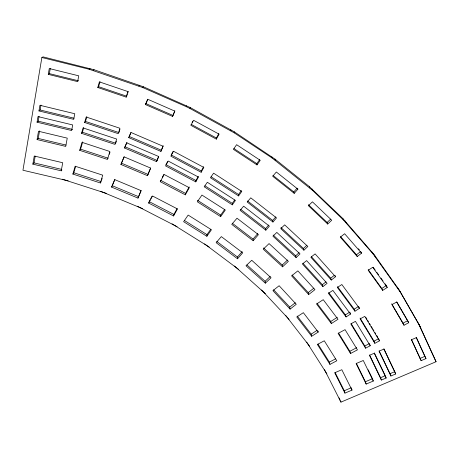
<?xml version="1.0" encoding="UTF-8"?>
<svg xmlns="http://www.w3.org/2000/svg" width="459" height="459" viewBox="0 0 459 459"><rect width="100%" height="100%" fill="white"/><g stroke="black" fill="none" stroke-linecap="round" stroke-linejoin="round"><path stroke-width="0.69" d="M220.67 216.637L225.317 210.015L201.943 195.064L197.324 201.776L220.67 216.637L220.699 215.093L224.549 209.608M216.332 139.123L219.098 134.154L193.6 120.298L190.869 125.324L216.332 139.123L216.384 138.004L218.788 133.684M206.866 236.282L211.444 229.77L188.161 215.082L183.617 221.68L206.866 236.282L206.975 234.635L210.767 229.242M201.14 172.263L203.836 167.432L173.508 151.258L170.851 156.163L201.14 172.263L201.289 170.96L203.63 166.755M195.781 181.873L198.454 177.076L168.206 161.046L165.573 165.911L195.781 181.873L195.959 180.513L198.288 176.342M399.187 290.002L419.342 325.138L399.187 290.002L374.349 254.911L342.77 218.461L309.263 186.538L274.998 159.112L234.245 131.808L190.204 107.549L143.306 86.74L94.061 69.745L43.048 56.87L41.878 57.507L22.95 170.237L68.202 180.835M185.574 193.411L160.65 180.347L160.26 181.707L185.333 194.84L185.574 193.411L189.183 186.916M37.047 122.197L38.005 116.586L72.688 124.951L71.656 130.522L37.047 122.197L38.217 121.176L39.049 116.293M38.963 110.946L39.927 105.283L74.765 113.734L73.727 119.357L38.963 110.946L40.128 109.988L40.966 105.059M32.859 164.15L34.259 156.014L62.722 162.738L61.236 170.823L32.859 164.15L34.035 162.888L35.194 156.146M37.081 139.57L38.504 131.263L67.249 138.142L65.729 146.398L37.081 139.57L38.24 138.446L39.543 130.872M48.27 74.369L49.274 68.534L78.73 75.821L77.657 81.622L48.27 74.369L49.394 73.629L50.278 68.471M150.076 199.837L148.664 203.067L173.582 215.954L173.892 214.41L177.117 208.61M400.185 291.918L373.029 253.873L343.464 220.016L312.619 190.422L272.141 158.039L234.302 132.892L189.986 108.496L190.204 107.549M189.986 108.496L186.297 106.683L186.543 105.748M81.524 133.334L83.079 127.923L116.649 139.048L115.031 144.407L81.524 133.334L82.413 132.249L83.762 127.539M84.634 122.484L86.2 117.022L119.902 128.256L118.273 133.667L84.634 122.484L85.506 121.457L86.866 116.706M72.883 174.07L75.144 166.215L102.736 175.177L100.395 182.969L72.883 174.07L73.807 172.756L75.683 166.244M79.705 150.345L82.012 142.33L109.85 151.493L107.463 159.439L79.705 150.345L80.6 149.164L82.7 141.854M97.784 87.503L99.402 81.88L127.854 91.548L126.179 97.119L97.784 87.503L98.587 86.682L100.016 81.713M101.537 180.312L102.122 178.373M109.368 154.253L109.965 152.273M126.179 97.119L127.355 94.393M127.728 93.166L128.285 91.318M116.311 141.257L115.708 143.254L82.413 132.249M119.948 129.214L118.933 132.576L85.506 121.457M160.897 151.395L163.083 146.255L130.895 132.439L128.761 137.643L160.897 151.395L163.192 145.732M172.578 116.402L174.816 111.107L147.695 99.242L145.497 104.589L172.578 116.402L174.856 110.808M156.553 161.62L158.722 156.519L126.644 142.829L124.527 147.987L156.553 161.62L158.59 156.571M147.471 175.671L150.678 168.103L124.056 156.823L120.918 164.471L147.471 175.671L150.598 168.074M137.975 198.093L141.125 190.663L114.704 179.612L111.623 187.117L137.975 198.093L141.108 190.491M124.527 147.987L126.982 142.33M128.761 137.643L130.947 132.651M111.623 187.117L114.859 179.509M120.918 164.471L124.154 156.875M145.497 104.589L147.695 99.534M167.575 161.62L165.934 164.638L195.959 180.513M171.517 154.339L173.163 151.292M150.713 198.661L151.986 196.314M162.274 177.363L163.892 174.374M192.097 122.41L192.78 121.159M148.664 203.067L152.503 195.987L177.478 208.954L173.582 215.954M160.26 181.707L164.173 174.5L189.292 187.714L185.333 194.84M100.395 182.969L101.152 181.603L73.807 172.756M41.878 57.507L89.161 69.263L142.789 87.56L143.306 86.74M138.893 86.045L139.433 85.231M257.006 164.913L260.236 160.311L236.62 144.688L233.407 149.353L257.006 164.913L256.81 163.651L259.628 159.646M232.317 204.852L235.456 200.394L207.336 182.28L204.226 186.802L232.317 204.852L232.277 203.371L234.618 200.049M238.6 195.924L241.761 191.437L213.59 173.175L210.457 177.736L238.6 195.924L238.525 194.496L241.268 190.588M61.236 170.823L61.896 169.956M237.532 258.79L242.719 252.806L221.33 236.614L216.16 242.685L237.532 258.79L237.464 257.034L242.151 251.624M253.167 240.751L258.428 234.675L236.999 218.214L231.749 224.376L253.167 240.751L253.007 239.082L257.803 233.545M297.587 188.219L297.874 189.148L294.23 193.359L293.817 191.942L296.99 188.282M265.847 230.206L240.114 210.348L243.649 206.189L269.393 226.126L265.847 230.206L265.612 228.599L268.693 225.042M272.95 222.03L247.194 202.023L250.752 197.835L276.513 217.916L272.95 222.03L272.669 220.458L275.773 216.883M265.342 283.174L246.013 265.778L251.733 260.27L271.057 277.752L265.342 283.174L265.113 281.292L270.276 276.393M282.572 266.834L263.254 249.18L269.054 243.597L288.367 261.337L282.572 266.834L282.239 265.038L287.523 260.029M327.715 224.038L308.431 205.695L312.436 201.84L331.719 220.24L327.715 224.038L327.112 222.46L330.595 219.155M296.107 257.585L272.933 236.19L276.834 232.426L300.002 253.896L296.107 257.585L295.694 255.835L299.084 252.622M303.915 250.195L280.747 228.657L284.672 224.87L307.834 246.483L303.915 250.195L303.456 248.48L306.864 245.249M93.223 70.462L94.061 69.745M89.161 69.263L90.027 68.552M290.094 309.108L272.939 290.645L279.129 285.733L296.267 304.277L290.094 309.108L289.727 307.105L295.303 302.733M308.683 294.552L291.585 275.848L297.857 270.867L314.931 289.658L308.683 294.552L308.207 292.618L313.904 288.154M361.021 252.008L361.549 253.156L357.257 256.518L356.488 254.779L360.757 251.429M322.895 286.617L302.424 263.971L306.641 260.62L327.089 283.335L322.895 286.617L322.338 284.723L325.988 281.866M335.093 275.515L335.518 276.743L331.3 280.042L330.692 278.183L334.359 275.314M317.949 331.002L318.213 332.052L311.667 336.281L311.179 334.152L317.1 330.331M331.369 323.555L316.578 304.024L323.228 299.675L337.985 319.28L331.369 323.555L330.773 321.484L337.348 317.232M386.312 285.561L387.241 287.454L382.708 290.386L381.808 288.476L386.312 285.561L385.078 283.84M349.81 312.051L350.521 314.071L346.08 316.934L345.403 314.897L349.259 312.407M358.921 306.996L359.426 308.328L354.968 311.202L354.233 309.194L358.668 306.331M329.964 364.389L317.387 344.462L324.272 340.779L336.803 360.768L329.964 364.389L329.384 362.134L335.563 358.858M350.544 353.505L338.105 333.377L345.059 329.66L357.446 349.85L350.544 353.505L349.85 351.296L356.712 347.664M391.705 303.812L403.002 323.153L407.684 320.669L408.717 322.734L404.006 325.224L391.946 304.581L396.691 302.039L408.717 322.734M369.61 344.124L370.212 345.747L365.588 348.192L364.807 346.011L369.409 343.579M378.847 339.241L379.49 340.848L374.848 343.303L374.016 341.146L378.629 338.702M351.479 388.337L352.001 390.116L344.944 393.122L344.29 390.741L351.307 387.746M372.674 379.3L373.282 381.045L366.167 384.08L365.398 381.739L372.467 378.721M420.06 358.416L424.862 356.368L425.975 358.594L421.144 360.648L411.396 339.517M385.485 376.288L386.151 378.021L381.389 380.052L380.534 377.728L385.267 375.709L374.349 352.925M379.128 350.865L390.007 373.689L394.751 371.67L395.692 373.965L390.919 375.996L379.077 351.158L383.902 349.081L395.692 373.965M324.484 369.673L340.951 402.13L436.05 361.726L418.252 323.067M34.035 162.888L61.54 169.365M38.24 138.446L66.016 145.067M38.217 121.176L72.602 129.449M40.128 109.988L73.974 118.181M49.394 73.629L78.592 80.836M62.361 179.211L106.253 193.348M80.6 149.164L108.181 158.206M98.587 86.682L126.804 96.241M100.624 191.277L142.686 208.719M112.306 185.729L138.503 196.647M121.555 163.209L147.941 174.351M125.146 146.817L156.972 160.375M129.358 136.53L161.293 150.208M145.996 103.665L172.905 115.41M142.789 87.56L186.297 106.683M137.321 206.229L177.117 226.717M149.123 201.593L173.892 214.41M171.184 154.947L201.289 170.96M191.082 124.286L216.384 138.004M172.073 223.849L209.218 247.074M184.461 220.486L206.975 234.635M197.49 200.313L220.699 215.093M204.949 185.803L232.277 203.371M211.14 176.79L238.525 194.496M233.947 148.567L256.81 163.651M204.548 243.872L238.72 269.502M216.774 241.428L237.464 257.034M232.277 223.223L253.007 239.082M240.585 209.27L265.612 228.599M247.619 200.99L272.669 220.458M272.973 175.395L293.817 191.942M294.23 193.359L272.709 176.285L276.347 172.01L297.874 189.148M234.457 266.008L265.388 293.703M246.931 264.918L265.113 281.292M263.552 247.946L282.239 265.038M273.174 235.031L295.694 255.835M280.942 227.544L303.456 248.48M308.454 204.708L327.112 222.46M261.561 289.962L289.044 319.372M273.639 289.784L289.727 307.105M292.148 275.039L308.207 292.618M302.929 263.236L322.338 284.723M311.311 256.57L330.692 278.183M331.3 280.042L310.863 257.264L315.098 253.896L335.518 276.743M340.578 236.592L356.488 254.779M357.257 256.518L340.32 237.165L344.629 233.746L361.549 253.156M358.422 248.749L359.357 249.822M285.682 315.431L309.567 346.195M311.667 336.281L296.772 316.98L303.347 312.677L318.213 332.052M297.237 316.067L311.179 334.152M316.922 303.192L330.773 321.484M328.684 292.544L345.403 314.897M346.08 316.934L328.414 293.318L332.884 290.398L350.521 314.071M337.554 286.691L354.233 309.194M354.968 311.202L337.359 287.466L341.846 284.523L359.426 308.328M368.193 269.599L381.808 288.476M382.708 290.386L368.193 270.265L372.748 267.287L387.241 287.454M373.133 267.213L375.192 270.081M376.839 272.371L378.486 274.666M380.959 278.108L383.018 280.977M306.687 342.098L326.883 373.878M318.007 344.095L329.384 362.134M338.599 333.085L349.85 351.296M365.588 348.192L350.785 323.882L355.444 321.386L370.212 345.747M351.181 323.629L364.807 346.011M360.091 318.053L374.016 341.146M374.848 343.303L360.12 318.885L364.802 316.377L379.49 340.848M365.84 317.387L366.936 319.212M367.665 320.434L368.399 321.65M369.495 323.475L370.224 324.697M371.32 326.521L372.415 328.351M373.15 329.568L373.878 330.784M374.974 332.614L375.709 333.831M376.805 335.655L377.9 337.485M396.771 301.896L407.684 320.669M420.84 328.059L419.744 325.97L436.05 361.726M397.351 287.15L398.343 289.05M335.059 372.387L344.29 390.741M344.944 393.122L334.709 372.783L341.823 369.719L352.001 390.116M374.349 254.911L375.221 256.65M372.174 252.146L373.029 253.873M356.322 363.23L365.398 381.739M366.167 384.08L356.109 363.568L363.276 360.481L373.282 381.045M368.112 369.759L372.157 378.078M403.002 323.153L404.006 325.224M369.57 354.985L380.534 377.728M381.389 380.052L369.461 355.3L374.263 353.229L386.151 378.021M383.919 348.8L394.751 371.67M421.144 360.648L411.539 339.706L416.411 337.606L425.975 358.594M416.204 337.376L424.862 356.368M345.283 221.106L345.994 222.672M342.77 218.461L343.464 220.016M390.007 373.689L390.919 375.996M339.04 397.855L339.889 400.036L339.58 398.831M312.097 189.022L312.619 190.422M309.263 186.538L309.768 187.92M340.635 400.919L340.951 402.13M274.998 159.112L275.297 160.346M271.86 156.817L272.141 158.039M234.245 131.808L234.302 132.892M230.831 129.748L230.866 130.815"/></g></svg>
